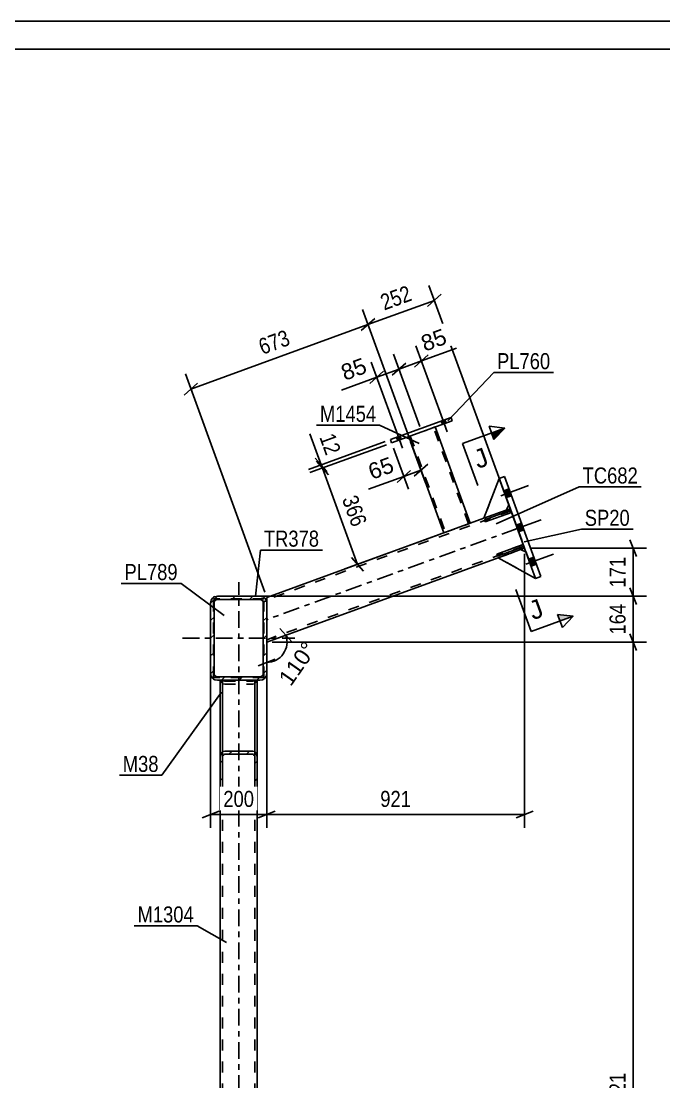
# Model space of a CAD drawing. Header units: millimetres. Extents: x 0 to 841, y 0 to 594.
# Drawn here: x 290.2 to 404.9, y 404.7 to 594 of the extents above; entities that cross this region are included whole.
import ezdxf

# ---------------------------------------------------------------- set-up
doc = ezdxf.new("R2010")
doc.units = ezdxf.units.MM
doc.linetypes.add('DXK_LINE_DOT2', pattern=[3.9198, 1.9599, -1.9599])
doc.linetypes.add('DXK_LINE_DOT3', pattern=[5.9187, 2.979, -0.9799, 0.9799, -0.9799])
doc.styles.add('Arial', font='ARIAL.TTF', dxfattribs={"height": 0.2})
doc.styles.add('Arial Narrow', font='ARIALN.TTF', dxfattribs={"height": 0.2})

# ---------------------------------------------------------------- blocks, each defined once
blk = doc.blocks.new('Unknown-318891736-1129')
at = {"color": 5, "linetype": 'Continuous'}
for p, q in [((841, 594), (0, 594)), ((836, 589), (5, 589))]:
    blk.add_line(p, q, dxfattribs=at)
blk = doc.blocks.new('Part-318891736-4531 - 4521')
at = {"color": 2, "linetype": 'Continuous'}
for p, q in [((375.51, 512.4), (372.78, 505.28)), ((376.78, 506.74), (377.22, 507.7)), ((372.78, 505.28), (376.78, 506.74))]:
    blk.add_line(p, q, dxfattribs=at)
at = {"color": 7, "linetype": 'DXK_LINE_DOT2'}
blk.add_line((377.22, 507.7), (375.51, 512.4), dxfattribs=at)
blk = doc.blocks.new('Part-318891736-4673 - 4521')
at = {"color": 2, "linetype": 'Continuous'}
for p, q in [((366.91, 523.26), (356.1, 519.32)), ((367.11, 522.69), (356.31, 518.76)), ((366.91, 523.26), (367.11, 522.69)), ((356.1, 519.32), (356.31, 518.76))]:
    blk.add_line(p, q, dxfattribs=at)
blk = doc.blocks.new('Part-318891736-4530 - 4521')
at = {"color": 7, "linetype": 'DXK_LINE_DOT2'}
for p, q in [((375.35, 498.24), (379.34, 499.69)), ((382.01, 494.54), (375.35, 498.24)), ((379.34, 499.69), (380.3, 499.24)), ((380.3, 499.24), (382.01, 494.54))]:
    blk.add_line(p, q, dxfattribs=at)
blk = doc.blocks.new('Part-318891736-4532 - 4521')
at = {"color": 7, "linetype": 'DXK_LINE_DOT2'}
for p, q in [((375.51, 512.4), (372.78, 505.28)), ((377.22, 507.7), (375.51, 512.4)), ((376.78, 506.74), (377.22, 507.7)), ((372.78, 505.28), (376.78, 506.74))]:
    blk.add_line(p, q, dxfattribs=at)
blk = doc.blocks.new('Bolt-318891736-4541 - 4521')
at = {"linetype": 'Continuous'}
for points in [[(377.7, 509.31), (377.26, 510.53), (376.32, 510.19), (376.76, 508.97)], [(377.7, 509.31), (377.26, 510.53), (376.32, 510.19), (376.76, 508.97)], [(377.7, 509.31), (377.26, 510.53), (376.32, 510.19), (376.76, 508.97)], [(379.92, 503.2), (379.48, 504.42), (378.54, 504.08), (378.98, 502.86)], [(379.92, 503.2), (379.48, 504.42), (378.54, 504.08), (378.98, 502.86)], [(382.15, 497.09), (381.7, 498.32), (380.76, 497.97), (381.21, 496.75)], [(382.15, 497.09), (381.7, 498.32), (380.76, 497.97), (381.21, 496.75)], [(382.15, 497.09), (381.7, 498.32), (380.76, 497.97), (381.21, 496.75)]]:
    blk.add_hatch(color=1, dxfattribs=at).paths.add_polyline_path(points)
at = {"color": 1, "linetype": 'Continuous'}
for p, q in [((375.83, 509.32), (380.77, 511.12)), ((375.83, 509.32), (380.77, 511.12)), ((375.83, 509.32), (380.77, 511.12)), ((376.32, 510.19), (377.26, 510.53)), ((376.32, 510.19), (377.26, 510.53)), ((376.32, 510.19), (377.26, 510.53)), ((376.76, 508.97), (377.7, 509.31)), ((376.76, 508.97), (377.7, 509.31)), ((376.76, 508.97), (377.7, 509.31)), ((378.06, 503.21), (382.99, 505.01)), ((378.06, 503.21), (382.99, 505.01)), ((378.54, 504.08), (379.48, 504.42)), ((378.54, 504.08), (379.48, 504.42)), ((378.98, 502.86), (379.92, 503.2)), ((378.98, 502.86), (379.92, 503.2)), ((380.28, 497.11), (385.21, 498.9)), ((380.28, 497.11), (385.21, 498.9)), ((380.28, 497.11), (385.21, 498.9)), ((380.76, 497.97), (381.7, 498.32)), ((380.76, 497.97), (381.7, 498.32)), ((380.76, 497.97), (381.7, 498.32)), ((381.21, 496.75), (382.15, 497.09)), ((381.21, 496.75), (382.15, 497.09)), ((381.21, 496.75), (382.15, 497.09))]:
    blk.add_line(p, q, dxfattribs=at)
blk = doc.blocks.new('Part-318891736-4548 - 4521')
at = {"color": 7, "linetype": 'DXK_LINE_DOT2'}
for p, q in [((332.3, 476.39), (325.7, 476.39)), ((325.7, 455.34), (325.7, 476.39)), ((326.1, 331.89), (326.1, 476.39)), ((331.9, 331.89), (331.9, 476.39)), ((332.3, 455.34), (332.3, 476.39)), ((325.7, 331.89), (325.7, 352.93)), ((332.3, 331.89), (332.3, 352.93)), ((332.3, 331.89), (325.7, 331.89))]:
    blk.add_line(p, q, dxfattribs=at)
at = {"color": 7, "linetype": 'DXK_LINE_DOT3'}
blk.add_line((329, 331.89), (329, 476.39), dxfattribs=at)
at = {"color": 2, "linetype": 'Continuous'}
for p, q in [((325.7, 352.93), (325.7, 455.34)), ((332.3, 352.93), (332.3, 455.34))]:
    blk.add_line(p, q, dxfattribs=at)
blk = doc.blocks.new('Part-318891736-4549 - 4521')
at = {"color": 2, "linetype": 'Continuous'}
for p, q in [((379.81, 500.6), (375.11, 498.89)), ((379.94, 500.23), (375.24, 498.52)), ((379.94, 500.23), (379.81, 500.6)), ((375.24, 498.52), (375.11, 498.89))]:
    blk.add_line(p, q, dxfattribs=at)
at = {"color": 7, "linetype": 'DXK_LINE_DOT2'}
blk.add_line((379.24, 499.97), (379.1, 500.35), dxfattribs=at)
blk = doc.blocks.new('Part-318891736-4550 - 4521')
at = {"color": 2, "linetype": 'Continuous'}
for p, q in [((372.88, 505), (377.58, 506.71)), ((377.72, 506.34), (373.02, 504.63)), ((377.58, 506.71), (377.72, 506.34)), ((373.02, 504.63), (372.88, 505))]:
    blk.add_line(p, q, dxfattribs=at)
at = {"color": 7, "linetype": 'DXK_LINE_DOT2'}
blk.add_line((377.01, 506.08), (376.88, 506.46), dxfattribs=at)
blk = doc.blocks.new('Bolt-318891736-4674 - 4521')
at = {"linetype": 'Continuous'}
for points in [[(365.82, 522.86), (365.17, 522.62), (365.37, 522.06), (366.03, 522.3)], [(365.82, 522.86), (365.17, 522.62), (365.37, 522.06), (366.03, 522.3)], [(357.84, 519.95), (357.18, 519.71), (357.39, 519.15), (358.04, 519.39)], [(357.84, 519.95), (357.18, 519.71), (357.39, 519.15), (358.04, 519.39)]]:
    blk.add_hatch(color=1, dxfattribs=at).paths.add_polyline_path(points)
at = {"color": 1, "linetype": 'Continuous'}
for p, q in [((365.15, 523.68), (366.23, 520.72)), ((365.15, 523.68), (366.23, 520.72)), ((365.17, 522.62), (365.37, 522.06)), ((365.17, 522.62), (365.37, 522.06)), ((365.82, 522.86), (366.03, 522.3)), ((365.82, 522.86), (366.03, 522.3)), ((357.17, 520.77), (358.25, 517.81)), ((357.17, 520.77), (358.25, 517.81)), ((357.18, 519.71), (357.39, 519.15)), ((357.18, 519.71), (357.39, 519.15)), ((357.84, 519.95), (358.04, 519.39)), ((357.84, 519.95), (358.04, 519.39))]:
    blk.add_line(p, q, dxfattribs=at)
blk = doc.blocks.new('Part-318891736-4551 - 4521')
at = {"color": 7, "linetype": 'DXK_LINE_DOT2'}
for p, q in [((379.81, 500.6), (375.11, 498.89)), ((375.24, 498.52), (379.94, 500.23)), ((379.24, 499.97), (379.1, 500.35)), ((379.94, 500.23), (379.81, 500.6)), ((375.11, 498.89), (375.24, 498.52))]:
    blk.add_line(p, q, dxfattribs=at)
blk = doc.blocks.new('Part-318891736-4552 - 4521')
at = {"color": 7, "linetype": 'DXK_LINE_DOT2'}
for p, q in [((377.58, 506.71), (372.88, 505)), ((373.02, 504.63), (377.72, 506.34)), ((376.88, 506.46), (377.01, 506.08)), ((377.72, 506.34), (377.58, 506.71)), ((372.88, 505), (373.02, 504.63))]:
    blk.add_line(p, q, dxfattribs=at)
blk = doc.blocks.new('Part-318891736-4641 - 4521')
at = {"color": 7, "linetype": 'DXK_LINE_DOT2'}
for p, q in [((364.06, 521.58), (359.36, 519.87)), ((370.04, 504.29), (363.78, 521.48)), ((359.64, 519.97), (365.9, 502.78)), ((365.62, 502.68), (370.32, 504.39)), ((365.62, 502.68), (365.62, 502.68))]:
    blk.add_line(p, q, dxfattribs=at)
at = {"color": 2, "linetype": 'Continuous'}
for p, q in [((370.32, 504.39), (364.06, 521.58)), ((359.36, 519.87), (365.62, 502.68))]:
    blk.add_line(p, q, dxfattribs=at)
blk = doc.blocks.new('Part-318891736-4560 - 4521')
at = {"color": 7, "linetype": 'DXK_LINE_DOT2'}
for p, q in [((377.62, 506.62), (334, 490.74)), ((376.78, 506.74), (372.78, 505.28)), ((380.05, 499.95), (377.48, 506.99)), ((379.91, 500.32), (334, 483.61)), ((379.34, 499.69), (375.35, 498.24)), ((334, 490.74), (334, 490.71)), ((334, 490.71), (334, 490.48)), ((334, 490.19), (334, 483.19))]:
    blk.add_line(p, q, dxfattribs=at)
at = {"color": 2, "linetype": 'Continuous'}
for p, q in [((377.48, 506.99), (376.78, 506.74)), ((372.78, 505.28), (334, 491.17)), ((380.05, 499.95), (379.34, 499.69)), ((334, 483.19), (375.35, 498.24)), ((334, 491.17), (334, 490.32)), ((334, 490.32), (334, 490.19))]:
    blk.add_line(p, q, dxfattribs=at)
at = {"color": 7, "linetype": 'DXK_LINE_DOT3'}
blk.add_line((378.76, 503.47), (334, 487.18), dxfattribs=at)
blk = doc.blocks.new('Part-318891736-4566 - 4521')
at = {"linetype": 'Continuous'}
h = blk.add_hatch(dxfattribs=at)
h.set_pattern_fill('', scale=0.7, style=0, pattern_type=0)
h.set_pattern_definition([(45, (325.7, 455.343), (-1.57154, 1.57154), [])])
h.paths.add_polyline_path([(325.7, 462.58), (325.7, 455.34), (325.76, 454.9), (325.93, 454.52), (326.19, 454.27), (326.5, 454.19), (331.5, 454.19), (331.81, 454.27), (332.07, 454.52), (332.24, 454.9), (332.3, 455.34), (332.3, 462.58), (332.24, 463.02), (332.07, 463.4), (331.81, 463.65), (331.5, 463.74), (326.5, 463.74), (326.19, 463.65), (325.93, 463.4), (325.76, 463.02)])
h.paths.add_polyline_path([(326.22, 462.99), (326.35, 463.11), (326.5, 463.16), (331.5, 463.16), (331.65, 463.11), (331.78, 462.99), (331.87, 462.8), (331.9, 462.58), (331.9, 455.34), (331.87, 455.12), (331.78, 454.93), (331.65, 454.81), (331.5, 454.76), (326.5, 454.76), (326.35, 454.81), (326.22, 454.93), (326.13, 455.12), (326.1, 455.34), (326.1, 462.58), (326.13, 462.8)])
at = {"color": 2, "linetype": 'Continuous'}
for p, q in [((325.7, 462.58), (325.7, 476.39)), ((332.3, 462.58), (332.3, 476.39)), ((325.76, 463.02), (325.7, 462.58)), ((325.7, 455.34), (325.7, 462.58)), ((326.1, 462.58), (326.13, 462.8)), ((326.1, 455.34), (326.1, 462.58)), ((326.5, 463.74), (326.19, 463.65)), ((326.35, 463.11), (326.5, 463.16)), ((326.5, 463.74), (331.5, 463.74)), ((326.5, 463.16), (331.5, 463.16)), ((331.81, 463.65), (331.5, 463.74)), ((331.5, 463.16), (331.65, 463.11)), ((331.87, 462.8), (331.9, 462.58)), ((331.9, 455.34), (331.9, 462.58)), ((332.3, 462.58), (332.24, 463.02)), ((332.3, 455.34), (332.3, 462.58)), ((325.7, 455.34), (325.76, 454.9)), ((326.13, 455.12), (326.1, 455.34)), ((326.5, 454.76), (326.35, 454.81)), ((326.5, 454.76), (331.5, 454.76)), ((331.65, 454.81), (331.5, 454.76)), ((331.9, 455.34), (331.87, 455.12)), ((332.24, 454.9), (332.3, 455.34)), ((326.19, 454.27), (326.5, 454.19)), ((326.5, 454.19), (331.5, 454.19)), ((331.5, 454.19), (331.81, 454.27))]:
    blk.add_line(p, q, dxfattribs=at)
at = {"color": 7, "linetype": 'DXK_LINE_DOT2'}
for p, q in [((332.3, 476.39), (325.7, 476.39)), ((325.93, 476), (325.76, 476.39)), ((326.19, 475.75), (325.93, 476)), ((326.1, 455.34), (326.1, 476.39)), ((326.5, 475.66), (326.19, 475.75)), ((326.24, 476.39), (326.35, 476.28)), ((326.35, 476.28), (326.5, 476.24)), ((326.5, 476.24), (331.5, 476.24)), ((326.5, 475.66), (331.5, 475.66)), ((331.5, 476.24), (331.65, 476.28)), ((331.81, 475.75), (331.5, 475.66)), ((331.65, 476.28), (331.76, 476.39)), ((332.07, 476), (331.81, 475.75)), ((331.9, 455.34), (331.9, 476.39)), ((332.24, 476.39), (332.07, 476)), ((325.7, 455.34), (325.7, 462.58)), ((332.3, 455.34), (332.3, 462.58))]:
    blk.add_line(p, q, dxfattribs=at)
at = {"color": 2, "linetype": 'Continuous'}
for centre, radius, start, end in [((326.79, 462.78), 1.05, 124.1734, 166.5321), ((326.64, 462.68), 0.527, 124.1734, 166.5321), ((331.36, 462.68), 0.527, 13.4679, 55.8266), ((331.21, 462.78), 1.05, 13.4679, 55.8266), ((326.79, 455.15), 1.05, 193.4679, 235.8266), ((326.64, 455.24), 0.527, 193.4679, 235.8266), ((331.36, 455.24), 0.527, 304.1734, 346.5321), ((331.21, 455.15), 1.05, 304.1734, 346.5321)]:
    blk.add_arc(centre, radius, start, end, dxfattribs=at)
blk = doc.blocks.new('Part-318891736-4572 - 4521')
at = {"color": 7, "linetype": 'DXK_LINE_DOT2'}
for p, q in [((324.5, 476.89), (324.5, 490.89)), ((333.5, 490.89), (324.5, 490.89)), ((333.5, 476.89), (333.5, 490.89)), ((333.5, 476.89), (324.5, 476.89))]:
    blk.add_line(p, q, dxfattribs=at)
blk = doc.blocks.new('Part-318891736-4624 - 4521')
at = {"color": 2, "linetype": 'Continuous'}
for p, q in [((375.35, 498.24), (379.34, 499.69)), ((382.01, 494.54), (375.35, 498.24)), ((379.34, 499.69), (380.3, 499.24))]:
    blk.add_line(p, q, dxfattribs=at)
at = {"color": 7, "linetype": 'DXK_LINE_DOT2'}
blk.add_line((380.3, 499.24), (382.01, 494.54), dxfattribs=at)
blk = doc.blocks.new('Part-318891736-4646 - 4521')
at = {"color": 2, "linetype": 'Continuous'}
for p, q in [((376.45, 512.74), (375.51, 512.4)), ((375.51, 512.4), (382.01, 494.54)), ((376.45, 512.74), (382.95, 494.89)), ((382.95, 494.89), (382.01, 494.54))]:
    blk.add_line(p, q, dxfattribs=at)
blk = doc.blocks.new('Part-318891736-4656 - 4521')
at = {"linetype": 'Continuous'}
h = blk.add_hatch(dxfattribs=at)
h.set_pattern_fill('', scale=0.7, style=0, pattern_type=0)
h.set_pattern_definition([(45, (324, 477.5862), (-1.57154, 1.57154), [])])
h.paths.add_polyline_path([(324, 490.19), (324, 477.59), (324.09, 477.13), (324.35, 476.74), (324.74, 476.48), (325.2, 476.39), (332.8, 476.39), (333.26, 476.48), (333.65, 476.74), (333.91, 477.13), (334, 477.59), (334, 490.19), (333.91, 490.65), (333.65, 491.03), (333.26, 491.29), (332.8, 491.39), (325.2, 491.39), (324.74, 491.29), (324.35, 491.03), (324.09, 490.65)])
h.paths.add_polyline_path([(324.78, 490.61), (324.97, 490.74), (325.2, 490.79), (332.8, 490.79), (333.03, 490.74), (333.22, 490.61), (333.35, 490.42), (333.4, 490.19), (333.4, 477.59), (333.35, 477.36), (333.22, 477.16), (333.03, 477.03), (332.8, 476.99), (325.2, 476.99), (324.97, 477.03), (324.78, 477.16), (324.65, 477.36), (324.6, 477.59), (324.6, 490.19), (324.65, 490.42)])
at = {"color": 7, "linetype": 'DXK_LINE_DOT3'}
for p, q in [((329, 473.89), (329, 493.89)), ((319, 483.89), (339, 483.89))]:
    blk.add_line(p, q, dxfattribs=at)
at = {"color": 7, "linetype": 'DXK_LINE_DOT2'}
for p, q in [((324, 490.19), (324.09, 490.65)), ((324.65, 490.42), (324.6, 490.19)), ((324.74, 491.29), (325.2, 491.39)), ((325.2, 490.79), (324.97, 490.74)), ((325.2, 491.39), (332.8, 491.39)), ((325.2, 490.79), (332.8, 490.79)), ((332.8, 491.39), (333.26, 491.29)), ((333.03, 490.74), (332.8, 490.79)), ((333.4, 490.19), (333.35, 490.42)), ((333.91, 490.65), (334, 490.19)), ((324, 477.59), (324, 490.19)), ((324.6, 477.59), (324.6, 490.19)), ((333.4, 477.59), (333.4, 490.19)), ((334, 477.59), (334, 490.19)), ((324.09, 477.13), (324, 477.59)), ((324.6, 477.59), (324.65, 477.36)), ((324.97, 477.03), (325.2, 476.99)), ((332.8, 476.99), (333.03, 477.03)), ((333.35, 477.36), (333.4, 477.59)), ((334, 477.59), (333.91, 477.13)), ((325.2, 476.39), (324.74, 476.48)), ((325.2, 476.99), (332.8, 476.99)), ((325.2, 476.39), (332.8, 476.39)), ((333.26, 476.48), (332.8, 476.39))]:
    blk.add_line(p, q, dxfattribs=at)
at = {"color": 2, "linetype": 'Continuous'}
for p, q in [((324.09, 490.65), (324, 490.19)), ((324.6, 490.19), (324.65, 490.42)), ((325.2, 491.39), (324.74, 491.29)), ((324.97, 490.74), (325.2, 490.79)), ((325.2, 491.39), (332.8, 491.39)), ((325.2, 490.79), (332.8, 490.79)), ((333.26, 491.29), (332.8, 491.39)), ((332.8, 490.79), (333.03, 490.74)), ((333.35, 490.42), (333.4, 490.19)), ((334, 490.19), (333.91, 490.65)), ((324, 477.59), (324, 490.19)), ((324.6, 477.59), (324.6, 490.19)), ((333.4, 477.59), (333.4, 490.19)), ((334, 477.59), (334, 490.19)), ((324, 477.59), (324.09, 477.13)), ((324.65, 477.36), (324.6, 477.59)), ((325.2, 476.99), (324.97, 477.03)), ((333.03, 477.03), (332.8, 476.99)), ((333.4, 477.59), (333.35, 477.36)), ((333.91, 477.13), (334, 477.59)), ((324.74, 476.48), (325.2, 476.39)), ((325.2, 476.99), (332.8, 476.99)), ((325.2, 476.39), (332.8, 476.39)), ((332.8, 476.39), (333.26, 476.48))]:
    blk.add_line(p, q, dxfattribs=at)
at = {"color": 7, "linetype": 'DXK_LINE_DOT2'}
for centre, radius, start, end in [((325.2, 490.19), 1.2, 112.5, 157.5), ((325.2, 490.19), 0.6, 112.5, 157.5), ((332.8, 490.19), 0.6, 22.5, 67.5), ((332.8, 490.19), 1.2, 22.5, 67.5), ((325.2, 477.59), 1.2, 202.5, 247.5), ((325.2, 477.59), 0.6, 202.5, 247.5), ((332.8, 477.59), 0.6, 292.5, 337.5), ((332.8, 477.59), 1.2, 292.5, 337.5)]:
    blk.add_arc(centre, radius, start, end, dxfattribs=at)
at = {"color": 2, "linetype": 'Continuous'}
for centre, radius, start, end in [((325.2, 490.19), 1.2, 112.5, 157.5), ((325.2, 490.19), 0.6, 112.5, 157.5), ((332.8, 490.19), 0.6, 22.5, 67.5), ((332.8, 490.19), 1.2, 22.5, 67.5), ((325.2, 477.59), 1.2, 202.5, 247.5), ((325.2, 477.59), 0.6, 202.5, 247.5), ((332.8, 477.59), 0.6, 292.5, 337.5), ((332.8, 477.59), 1.2, 292.5, 337.5)]:
    blk.add_arc(centre, radius, start, end, dxfattribs=at)
blk = doc.blocks.new('StraightDimension-318891736-4693 - 4521')
at = {"color": 7, "linetype": 'Continuous'}
for p, q in [((362.15, 512.21), (351.11, 542.54)), ((320.46, 528.36), (352.08, 539.87)), ((350.88, 538.79), (353.29, 540.94)), ((333.66, 492.11), (319.49, 531.04)), ((321.67, 529.43), (319.26, 527.28))]:
    blk.add_line(p, q, dxfattribs=at)
at = {"color": 0}
blk.add_wipeout([(339.16, 535.96), (337.72, 539.91), (331.44, 537.62), (332.88, 533.67)], dxfattribs=at)
at = {"color": 3, "style": 'Arial Narrow'}
blk.add_text('673', height=2.863, rotation=20.002, dxfattribs=at).set_placement((333.24, 534.44))
blk = doc.blocks.new('StraightDimension-318891736-4709 - 4521')
at = {"color": 7, "linetype": 'Continuous'}
for p, q in [((362.74, 543.11), (365.15, 545.26)), ((379.53, 501.36), (362.97, 546.86)), ((352.08, 539.87), (363.94, 544.18)), ((362.15, 512.21), (351.11, 542.54)), ((353.29, 540.94), (350.88, 538.79))]:
    blk.add_line(p, q, dxfattribs=at)
at = {"color": 0}
blk.add_wipeout([(360.9, 543.87), (359.46, 547.82), (353.18, 545.53), (354.62, 541.59)], dxfattribs=at)
at = {"color": 3, "style": 'Arial Narrow'}
blk.add_text('252', height=2.863, rotation=20.002, dxfattribs=at).set_placement((354.98, 542.36))
blk = doc.blocks.new('StraightDimension-318891736-4750 - 4521')
at = {"color": 7, "linetype": 'Continuous'}
for p, q in [((380.05, 498.95), (380.05, 450.02)), ((334, 482.19), (334, 450.02)), ((335.5, 453.02), (332.5, 451.82)), ((334, 452.42), (380.05, 452.42)), ((378.55, 451.82), (381.55, 453.02))]:
    blk.add_line(p, q, dxfattribs=at)
at = {"color": 0}
blk.add_wipeout([(360.36, 453.17), (360.36, 457.37), (353.68, 457.37), (353.68, 453.17)], dxfattribs=at)
at = {"color": 3, "style": 'Arial Narrow'}
blk.add_text('921', height=2.863, dxfattribs=at).set_placement((354.28, 453.77))
blk = doc.blocks.new('StraightDimension-318891736-4751 - 4521')
at = {"color": 7, "linetype": 'Continuous'}
for p, q in [((324, 482.28), (324, 450.02)), ((334, 482.19), (334, 450.02)), ((322.5, 451.82), (325.5, 453.02)), ((324, 452.42), (334, 452.42)), ((335.5, 453.02), (332.5, 451.82))]:
    blk.add_line(p, q, dxfattribs=at)
at = {"color": 0}
blk.add_wipeout([(332.34, 453.17), (332.34, 457.37), (325.66, 457.37), (325.66, 453.17)], dxfattribs=at)
at = {"color": 3, "style": 'Arial Narrow'}
blk.add_text('200', height=2.863, dxfattribs=at).set_placement((326.26, 453.77))
blk = doc.blocks.new('StraightDimension-318891736-4828 - 4521')
at = {"color": 7, "linetype": 'Continuous'}
for p, q in [((365.15, 523.68), (360.65, 536.04)), ((361.37, 521.67), (356.66, 534.58)), ((362.83, 534.44), (360.42, 532.28)), ((356.43, 530.83), (358.84, 532.98)), ((357.64, 531.9), (361.63, 533.36))]:
    blk.add_line(p, q, dxfattribs=at)
at = {"color": 0}
blk.add_wipeout([(367.17, 536.18), (365.73, 540.12), (360.43, 538.19), (361.87, 534.24)], dxfattribs=at)
at = {"color": 7, "linetype": 'Continuous'}
blk.add_line((361.63, 533.36), (367.92, 535.65), dxfattribs=at)
blk.add_line((361.63, 533.36), (367.92, 535.65), dxfattribs=at)
at = {"color": 3, "style": 'Arial'}
blk.add_text('85', height=2.865, rotation=20.0191, dxfattribs=at).set_placement((362.22, 535.01))
blk = doc.blocks.new('StraightDimension-318891736-4836 - 4521')
at = {"color": 7, "linetype": 'Continuous'}
for p, q in [((361.37, 521.67), (356.66, 534.58)), ((357.17, 520.77), (352.67, 533.13)), ((353.64, 530.45), (357.64, 531.9)), ((358.84, 532.98), (356.43, 530.83)), ((352.44, 529.37), (354.85, 531.53))]:
    blk.add_line(p, q, dxfattribs=at)
at = {"color": 0}
blk.add_wipeout([(352.89, 530.97), (351.45, 534.92), (346.15, 532.99), (347.59, 529.04)], dxfattribs=at)
at = {"color": 7, "linetype": 'Continuous'}
blk.add_line((353.64, 530.45), (347.35, 528.16), dxfattribs=at)
blk.add_line((353.64, 530.45), (347.35, 528.16), dxfattribs=at)
at = {"color": 3, "style": 'Arial'}
blk.add_text('85', height=2.865, rotation=20.0191, dxfattribs=at).set_placement((347.94, 529.81))
blk = doc.blocks.new('StraightDimension-318891736-4846 - 4521')
at = {"color": 7, "linetype": 'Continuous'}
for p, q in [((359.7, 518.93), (362.36, 511.63)), ((356.65, 517.82), (359.31, 510.51)), ((362.75, 514.96), (360.34, 512.8)), ((357.28, 511.69), (359.69, 513.84)), ((358.49, 512.77), (361.54, 513.88))]:
    blk.add_line(p, q, dxfattribs=at)
at = {"color": 0}
blk.add_wipeout([(357.74, 513.29), (356.3, 517.24), (350.99, 515.31), (352.43, 511.36)], dxfattribs=at)
at = {"color": 7, "linetype": 'Continuous'}
blk.add_line((358.49, 512.77), (352.2, 510.48), dxfattribs=at)
blk.add_line((358.49, 512.77), (352.2, 510.48), dxfattribs=at)
at = {"color": 3, "style": 'Arial'}
blk.add_text('65', height=2.865, rotation=20.0191, dxfattribs=at).set_placement((352.79, 512.13))
blk = doc.blocks.new('AngleDimension-318891736-4892 - 4521')
at = {"color": 7, "linetype": 'Continuous'}
for p, q in [((336.34, 485.63), (338.49, 483.23)), ((337.41, 484.43), (334, 483.19)), ((334, 479.55), (334, 483.19)), ((334, 482.19), (334, 479.55)), ((332.5, 478.95), (335.5, 480.15))]:
    blk.add_line(p, q, dxfattribs=at)
blk.add_arc((334, 483.19), 3.63, 270, 20, dxfattribs=at)
at = {"color": 0}
blk.add_wipeout([(343.87, 482.06), (340.43, 484.47), (335, 476.71), (338.44, 474.3)], dxfattribs=at)
at = {"color": 3, "style": 'Arial'}
blk.add_text('110°', height=2.865, rotation=54.9982, dxfattribs=at).set_placement((338.29, 475.14))
blk = doc.blocks.new('StraightDimension-318891736-10466 - 4521')
at = {"color": 7, "linetype": 'Continuous'}
for p, q in [((381.05, 499.95), (401.82, 499.95)), ((398.82, 501.45), (400.02, 498.45)), ((399.42, 491.39), (399.42, 499.95)), ((400.02, 489.89), (398.82, 492.89)), ((330, 491.39), (401.82, 491.39))]:
    blk.add_line(p, q, dxfattribs=at)
at = {"color": 0}
blk.add_wipeout([(398.67, 499.01), (394.47, 499.01), (394.47, 492.32), (398.67, 492.32)], dxfattribs=at)
at = {"color": 3, "style": 'Arial Narrow'}
blk.add_text('171', height=2.863, rotation=90.0002, dxfattribs=at).set_placement((398.07, 492.92))
blk = doc.blocks.new('StraightDimension-318891736-10467 - 4521')
at = {"color": 7, "linetype": 'Continuous'}
for p, q in [((398.82, 492.89), (400.02, 489.89)), ((330, 491.39), (401.82, 491.39)), ((399.42, 483.19), (399.42, 491.39)), ((400.02, 481.69), (398.82, 484.69)), ((335, 483.19), (401.82, 483.19))]:
    blk.add_line(p, q, dxfattribs=at)
at = {"color": 0}
blk.add_wipeout([(398.67, 490.63), (394.47, 490.63), (394.47, 483.94), (398.67, 483.94)], dxfattribs=at)
at = {"color": 3, "style": 'Arial Narrow'}
blk.add_text('164', height=2.863, rotation=90.0002, dxfattribs=at).set_placement((398.07, 484.54))
blk = doc.blocks.new('StraightDimension-318891736-10468 - 4521')
at = {"color": 7, "linetype": 'Continuous'}
for p, q in [((400.02, 481.69), (398.82, 484.69)), ((335, 483.19), (401.82, 483.19)), ((399.42, 322.16), (399.42, 483.19)), ((349.09, 322.16), (401.82, 322.16)), ((398.82, 323.66), (400.02, 320.66))]:
    blk.add_line(p, q, dxfattribs=at)
at = {"color": 0}
blk.add_wipeout([(398.67, 406.93), (394.47, 406.93), (394.47, 398.42), (398.67, 398.42)], dxfattribs=at)
at = {"color": 3, "style": 'Arial Narrow'}
blk.add_text('3221', height=2.863, rotation=90.0002, dxfattribs=at).set_placement((398.07, 399.02))
blk = doc.blocks.new('StraightDimension-318891736-11278 - 4521')
at = {"color": 7, "linetype": 'Continuous'}
for p, q in [((355.37, 518.42), (341.69, 513.43)), ((345.02, 513.05), (342.87, 515.46)), ((343.95, 514.25), (350.21, 497.06)), ((364.68, 502.34), (347.95, 496.24)), ((349.13, 498.27), (351.29, 495.86))]:
    blk.add_line(p, q, dxfattribs=at)
at = {"color": 0}
blk.add_wipeout([(348.93, 502.78), (352.87, 504.21), (350.58, 510.49), (346.64, 509.06)], dxfattribs=at)
at = {"color": 3, "style": 'Arial Narrow'}
blk.add_text('366', height=2.863, rotation=-69.9811, dxfattribs=at).set_placement((347.41, 508.7))
blk = doc.blocks.new('StraightDimension-318891736-11279 - 4521')
at = {"color": 7, "linetype": 'Continuous'}
for p, q in [((355.16, 518.98), (341.48, 514)), ((355.37, 518.42), (341.69, 513.43)), ((342.66, 516.02), (344.82, 513.61)), ((345.02, 513.05), (342.87, 515.46)), ((343.74, 514.82), (343.95, 514.25))]:
    blk.add_line(p, q, dxfattribs=at)
at = {"color": 0}
blk.add_wipeout([(344.26, 515.57), (348.21, 517.01), (346.55, 521.57), (342.6, 520.13)], dxfattribs=at)
at = {"color": 7, "linetype": 'Continuous'}
blk.add_line((343.74, 514.82), (341.72, 520.37), dxfattribs=at)
blk.add_line((343.74, 514.82), (341.72, 520.37), dxfattribs=at)
at = {"color": 3, "style": 'Arial Narrow'}
blk.add_text('12', height=2.863, rotation=-69.9811, dxfattribs=at).set_placement((343.37, 519.77))
blk = doc.blocks.new('Mark-318891736-4652 - 4521')
at = {"color": 0}
blk.add_wipeout([(343.36, 500.22), (343.36, 503.22), (333.5, 503.22), (333.5, 500.22)], dxfattribs=at)
blk.add_wipeout([(343.36, 500.22), (343.36, 503.22), (333.5, 503.22), (333.5, 500.22)], dxfattribs=at)
at = {"color": 30, "linetype": 'Continuous'}
for p, q in [((331.99, 491.36), (332.9, 499.62)), ((332.9, 499.62), (343.96, 499.62))]:
    blk.add_line(p, q, dxfattribs=at)
at = {"color": 3, "style": 'Arial Narrow'}
blk.add_text('TR378', height=2.863, dxfattribs=at).set_placement((333.5, 500.22))
blk = doc.blocks.new('Mark-318891736-4544 - 4521')
at = {"color": 0}
blk.add_wipeout([(321.01, 433.15), (321.01, 436.15), (310.95, 436.15), (310.95, 433.15)], dxfattribs=at)
blk.add_wipeout([(321.01, 433.15), (321.01, 436.15), (310.95, 436.15), (310.95, 433.15)], dxfattribs=at)
at = {"color": 30, "linetype": 'Continuous'}
for p in [(310.35, 432.55), (326.8, 429.55)]:
    blk.add_line(p, (321.61, 432.55), dxfattribs=at)
at = {"color": 3, "style": 'Arial Narrow'}
blk.add_text('M1304', height=2.863, dxfattribs=at).set_placement((310.95, 433.15))
blk = doc.blocks.new('SectionMark-318891736-4924 - 4521')
at = {"linetype": 'Continuous'}
for points in [[(374.57, 519.36), (374.15, 520.54), (376.5, 521.39)], [(386.37, 486.96), (385.94, 488.14), (388.72, 487.82)]]:
    blk.add_hatch(color=6, dxfattribs=at).paths.add_polyline_path(points)
at = {"color": 6, "linetype": 'Continuous'}
for p, q in [((374.57, 519.36), (373.72, 521.71)), ((373.72, 521.71), (376.5, 521.39)), ((376.5, 521.39), (374.57, 519.36)), ((388.72, 487.82), (385.94, 488.14)), ((385.94, 488.14), (386.8, 485.79)), ((388.72, 487.82), (386.8, 485.79))]:
    blk.add_line(p, q, dxfattribs=at)
at = {"color": 0, "linetype": 'Continuous'}
for points in [[(373.91, 514.86), (372.71, 518.15), (370.52, 517.35), (371.71, 514.07)], [(383.73, 487.87), (382.54, 491.15), (380.34, 490.36), (381.54, 487.07)]]:
    blk.add_wipeout(points, dxfattribs=at)
at = {"color": 6, "linetype": 'Continuous'}
for p, q in [((368.98, 518.66), (376.5, 521.39)), ((368.98, 518.66), (371.71, 511.14)), ((381.2, 485.08), (378.46, 492.6)), ((381.2, 485.08), (388.72, 487.82))]:
    blk.add_line(p, q, dxfattribs=at)
at = {"color": 3, "linetype": 'Continuous', "style": 'Arial'}
for p in [(371.71, 514.07), (381.54, 487.07)]:
    blk.add_text('J', height=3.34, rotation=20.002, dxfattribs=at).set_placement(p)
blk = doc.blocks.new('Mark-318891736-4637 - 4521')
at = {"color": 0}
blk.add_wipeout([(353.56, 522.5), (353.56, 525.5), (343.51, 525.5), (343.51, 522.5)], dxfattribs=at)
blk.add_wipeout([(353.56, 522.5), (353.56, 525.5), (343.51, 525.5), (343.51, 522.5)], dxfattribs=at)
at = {"color": 30, "linetype": 'Continuous'}
for p in [(342.91, 521.9), (361.22, 518.63)]:
    blk.add_line(p, (354.16, 521.9), dxfattribs=at)
at = {"color": 3, "style": 'Arial Narrow'}
blk.add_text('M1454', height=2.863, dxfattribs=at).set_placement((343.51, 522.5))
blk = doc.blocks.new('Mark-318891736-4556 - 4521')
at = {"color": 0}
blk.add_wipeout([(400.27, 511.49), (400.27, 514.49), (390.41, 514.49), (390.41, 511.49)], dxfattribs=at)
blk.add_wipeout([(400.27, 511.49), (400.27, 514.49), (390.41, 514.49), (390.41, 511.49)], dxfattribs=at)
at = {"color": 30, "linetype": 'Continuous'}
for p, q in [((374.95, 504.27), (389.81, 510.89)), ((389.81, 510.89), (400.87, 510.89))]:
    blk.add_line(p, q, dxfattribs=at)
at = {"color": 3, "style": 'Arial Narrow'}
blk.add_text('TC682', height=2.863, dxfattribs=at).set_placement((390.41, 511.49))
blk = doc.blocks.new('Mark-318891736-4562 - 4521')
at = {"color": 0}
blk.add_wipeout([(314.71, 460.02), (314.71, 463.02), (308.31, 463.02), (308.31, 460.02)], dxfattribs=at)
blk.add_wipeout([(314.71, 460.02), (314.71, 463.02), (308.31, 463.02), (308.31, 460.02)], dxfattribs=at)
at = {"color": 30, "linetype": 'Continuous'}
for p in [(325.91, 474.23), (307.71, 459.42)]:
    blk.add_line(p, (315.31, 459.42), dxfattribs=at)
at = {"color": 3, "style": 'Arial Narrow'}
blk.add_text('M38', height=2.863, dxfattribs=at).set_placement((308.31, 460.02))
blk = doc.blocks.new('Mark-318891736-4568 - 4521')
at = {"color": 0}
blk.add_wipeout([(318.11, 494.26), (318.11, 497.26), (308.61, 497.26), (308.61, 494.26)], dxfattribs=at)
blk.add_wipeout([(318.11, 494.26), (318.11, 497.26), (308.61, 497.26), (308.61, 494.26)], dxfattribs=at)
at = {"color": 30, "linetype": 'Continuous'}
for p in [(308.01, 493.66), (326.42, 487.91)]:
    blk.add_line(p, (318.71, 493.66), dxfattribs=at)
at = {"color": 3, "style": 'Arial Narrow'}
blk.add_text('PL789', height=2.863, dxfattribs=at).set_placement((308.61, 494.26))
blk = doc.blocks.new('Mark-318891736-4642 - 4521')
at = {"color": 0}
blk.add_wipeout([(398.83, 503.94), (398.83, 506.94), (390.79, 506.94), (390.79, 503.94)], dxfattribs=at)
blk.add_wipeout([(398.83, 503.94), (398.83, 506.94), (390.79, 506.94), (390.79, 503.94)], dxfattribs=at)
at = {"color": 30, "linetype": 'Continuous'}
for p, q in [((380, 501.08), (390.19, 503.34)), ((390.19, 503.34), (399.43, 503.34))]:
    blk.add_line(p, q, dxfattribs=at)
at = {"color": 3, "style": 'Arial Narrow'}
blk.add_text('SP20', height=2.863, dxfattribs=at).set_placement((390.79, 503.94))
blk = doc.blocks.new('Mark-318891736-4669 - 4521')
at = {"color": 0}
blk.add_wipeout([(384.63, 531.9), (384.63, 534.9), (375.13, 534.9), (375.13, 531.9)], dxfattribs=at)
blk.add_wipeout([(384.63, 531.9), (384.63, 534.9), (375.13, 534.9), (375.13, 531.9)], dxfattribs=at)
at = {"color": 30, "linetype": 'Continuous'}
for p, q in [((366.32, 522.69), (374.53, 531.3)), ((374.53, 531.3), (385.23, 531.3))]:
    blk.add_line(p, q, dxfattribs=at)
at = {"color": 3, "style": 'Arial Narrow'}
blk.add_text('PL760', height=2.863, dxfattribs=at).set_placement((375.13, 531.9))

msp = doc.modelspace()

# ---------------------------------------------------------------- block references
for name in ['Unknown-318891736-1129', 'Part-318891736-4673 - 4521', 'Bolt-318891736-4674 - 4521', 'Part-318891736-4641 - 4521', 'Part-318891736-4531 - 4521', 'Part-318891736-4532 - 4521', 'Part-318891736-4646 - 4521', 'Bolt-318891736-4541 - 4521', 'Part-318891736-4560 - 4521', 'Part-318891736-4550 - 4521', 'Part-318891736-4552 - 4521', 'Part-318891736-4549 - 4521', 'Part-318891736-4551 - 4521', 'Part-318891736-4530 - 4521', 'Part-318891736-4624 - 4521', 'Part-318891736-4656 - 4521', 'Part-318891736-4572 - 4521', 'Part-318891736-4548 - 4521', 'Part-318891736-4566 - 4521']:
    msp.add_blockref(name, (0, 0))

# ---------------------------------------------------------------- next in the draw order: block references
for name in ['StraightDimension-318891736-4693 - 4521', 'Mark-318891736-4544 - 4521']:
    msp.add_blockref(name, (0, 0))

# ---------------------------------------------------------------- next in the draw order: block references
for name in ['StraightDimension-318891736-4709 - 4521', 'StraightDimension-318891736-4750 - 4521', 'Mark-318891736-4568 - 4521']:
    msp.add_blockref(name, (0, 0))

# ---------------------------------------------------------------- next in the draw order: block references
for name in ['StraightDimension-318891736-4828 - 4521', 'StraightDimension-318891736-4846 - 4521', 'StraightDimension-318891736-10466 - 4521', 'StraightDimension-318891736-4751 - 4521']:
    msp.add_blockref(name, (0, 0))

# ---------------------------------------------------------------- next in the draw order: block references
for name in ['StraightDimension-318891736-4836 - 4521', 'Mark-318891736-4669 - 4521', 'StraightDimension-318891736-11278 - 4521', 'AngleDimension-318891736-4892 - 4521', 'Mark-318891736-4562 - 4521']:
    msp.add_blockref(name, (0, 0))

# ---------------------------------------------------------------- next in the draw order: block references
for name in ['StraightDimension-318891736-11279 - 4521', 'StraightDimension-318891736-10467 - 4521']:
    msp.add_blockref(name, (0, 0))

# ---------------------------------------------------------------- next in the draw order: block references
for name in ['Mark-318891736-4637 - 4521', 'Mark-318891736-4652 - 4521', 'StraightDimension-318891736-10468 - 4521']:
    msp.add_blockref(name, (0, 0))

# ---------------------------------------------------------------- next in the draw order: block references
msp.add_blockref('SectionMark-318891736-4924 - 4521', (0, 0))

# ---------------------------------------------------------------- next in the draw order: block references
msp.add_blockref('Mark-318891736-4556 - 4521', (0, 0))

# ---------------------------------------------------------------- next in the draw order: block references
msp.add_blockref('Mark-318891736-4642 - 4521', (0, 0))

doc.saveas('drawing.dxf')
